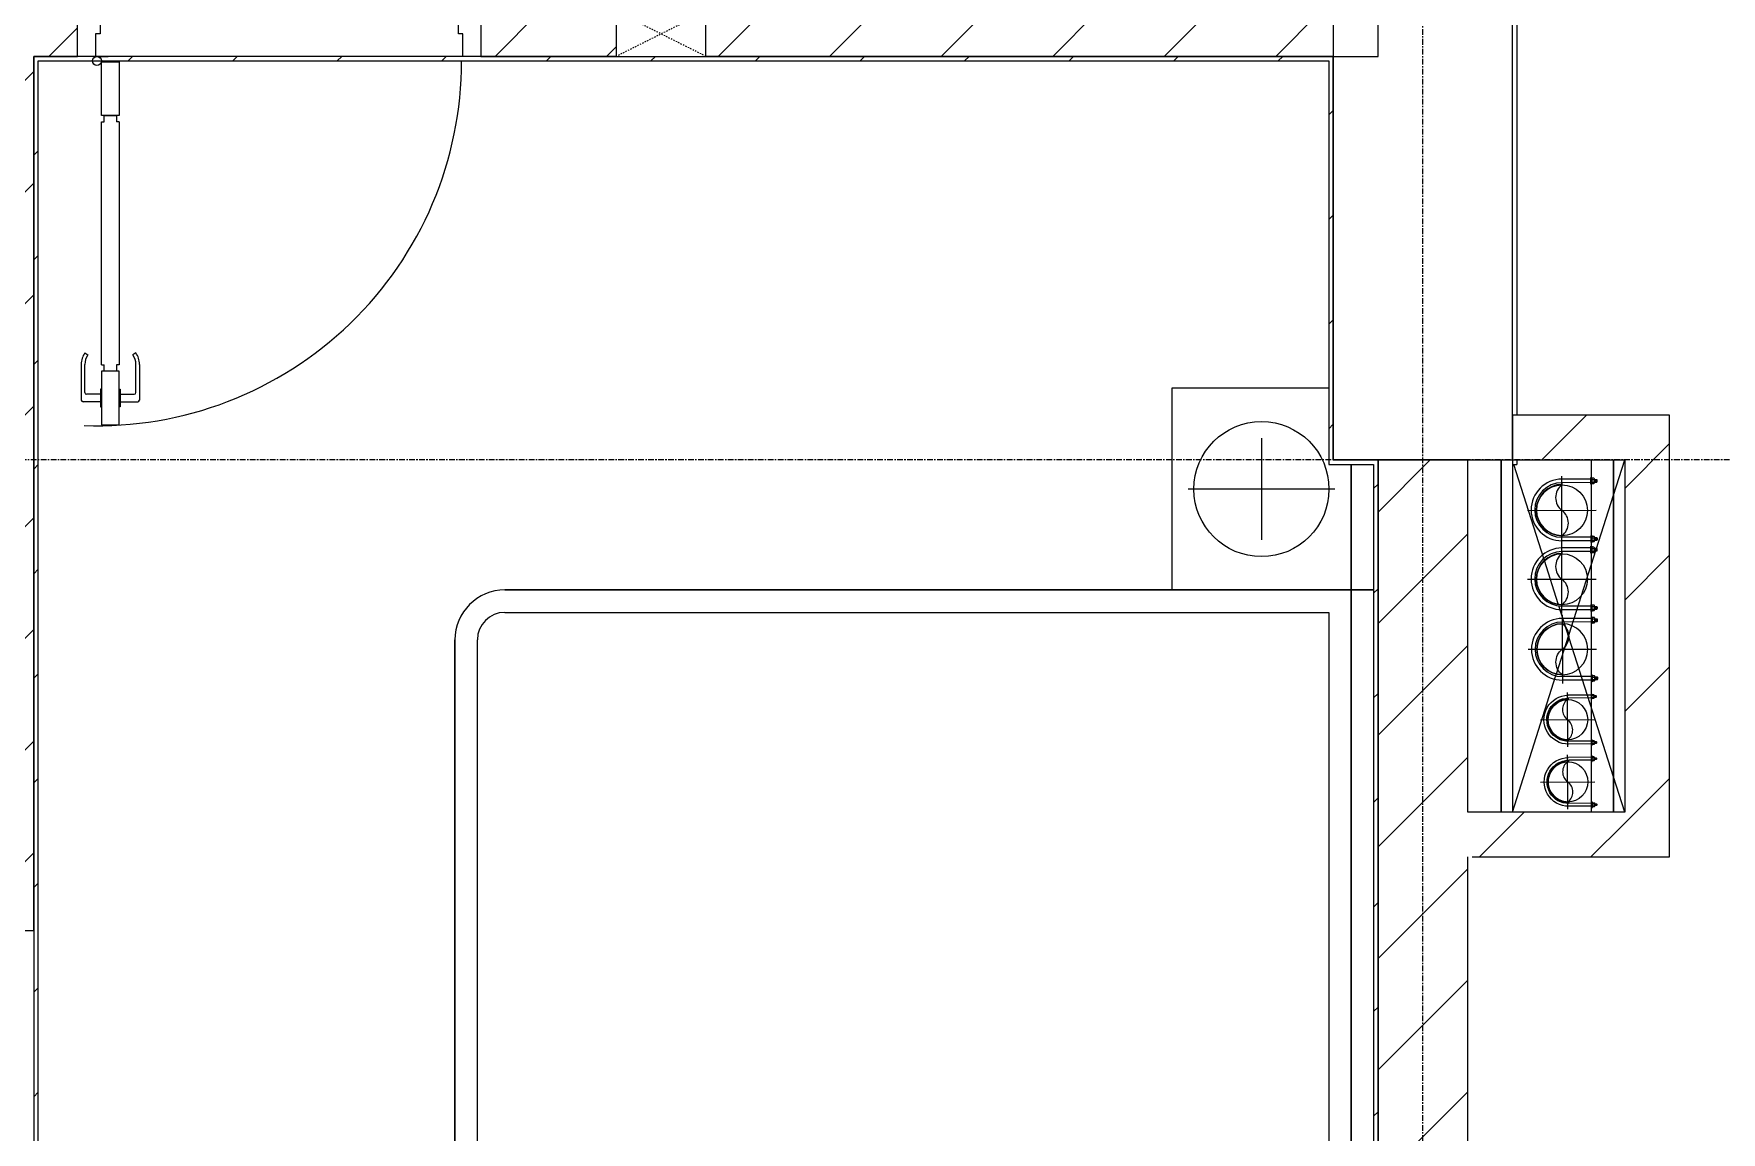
# Model space of a CAD drawing. Header units: millimetres. Extents: x 5357 to 201988, y -16345 to 109895.
# Drawn here: x 96853 to 100618, y 37737 to 40187 of the extents above; entities that cross this region are included whole.
import ezdxf

# ---------------------------------------------------------------- set-up
doc = ezdxf.new("R2010")
doc.units = ezdxf.units.MM
for name, pattern in [('Dash', [6, 3, -3]), ('Grid Line', [22.225, 12.7, -3.175, 3.175, -3.175]), ('IMPORT-CENTER _3_', [10.16, 6.35, -1.27, 1.27, -1.27])]:
    doc.linetypes.add(name, pattern=pattern)
for name, color, linetype, lineweight in [('0-1', 7, 'Continuous', 5), ('0-2', 53, 'Continuous', 9), ('0-3', 10, 'Continuous', 9), ('A-DETL-GENF-1', 53, 'Continuous', 9), ('A-DOOR-1', 53, 'Continuous', 9), ('A-FLOR', 192, 'Continuous', 9), ('A-FLOR-1', 10, 'Continuous', 9), ('A-FLOR-2', 53, 'Continuous', 9), ('A-WALL', 113, 'Continuous', 9), ('A-WALL-1', 9, 'Continuous', 18), ('A-WALL-4', 113, 'Continuous', 18), ('A-WALL-PATT-1', 10, 'Continuous', 9), ('A-WALL-PATT-2', 53, 'Continuous', 9), ('A-WALL-PATT-3', 111, 'Continuous', 9), ('G-IMPT', 8, 'Continuous', 9), ('G-IMPT-2', 8, 'IMPORT-CENTER _3_', 9), ('I-FURN-1', 53, 'Continuous', 9), ('I-WALL-1', 9, 'Continuous', 18), ('M-EQPM', 50, 'Continuous', 9), ('S-COLS-2', 9, 'Continuous', 18), ('S-COLS-4', 53, 'Continuous', 9), ('S-COLS-HDLN-1', 53, 'Dash', 9), ('S-GRID-1', 1, 'Grid Line', 9)]:
    doc.layers.add(name, color=color, linetype=linetype, lineweight=lineweight)
pattern_1 = [(45, (0, 0), (-116.67262, 116.67262), [])]
pattern_2 = [(45, (0, 0), (-124.4508, 124.4508), [])]

# ---------------------------------------------------------------- blocks, each defined once
blk = doc.blocks.new('NCV_TKTC_KET CAU_rvt-1-TKCS_MB SÂN ĐƯỜNG NỘI BỘ')
at = {"layer": 'A-FLOR-1'}
for p, q in [((100127.6, 39236.9), (100127.6, 38451.1)), ((100127.6, 38451.1), (100127.6, 39236.9)), ((100378, 38451.1), (100378, 39236.9))]:
    blk.add_line(p, q, dxfattribs=at)
at = {"layer": 'A-FLOR-2'}
blk.add_line((100378, 39236.9), (100378, 38451.1), dxfattribs=at)
at = {"layer": 'S-COLS-2'}
for p, q in [((99752.6, 40536.9), (99752.6, 39236.9)), ((100152.6, 39236.9), (100152.6, 40536.9)), ((99752.6, 39236.9), (100152.6, 39236.9))]:
    blk.add_line(p, q, dxfattribs=at)
blk = doc.blocks.new('DOOR_CW_01 CANH MO-PANEL KINH - DIW_01-900x2200-CỬA GỖ VÂN LAMINATE-553375-TKCS_MB SÂN ĐƯỜNG NỘI BỘ')
at = {"layer": 'A-DETL-GENF-1'}
for p, q in [((-397, -182), (-397, -62)), ((-397, -62), (-357, -62)), ((-357, -62), (-357, -182)), ((-357, -182), (-397, -182)), ((-391, -196), (-391, -182)), ((-391, -182), (-363, -182)), ((-363, -182), (-363, -196)), ((-397, -196), (-391, -196)), ((-397, -738), (-397, -196)), ((-357, -196), (-363, -196)), ((-357, -196), (-357, -738)), ((-433.9, -711.2), (-427.3, -715.8)), ((-320.1, -711.2), (-326.7, -715.8)), ((-442, -737), (-442, -816.5)), ((-434, -799.5), (-434, -737)), ((-397, -738), (-391, -738)), ((-357, -752), (-397, -752)), ((-397, -752), (-397, -872)), ((-391, -752), (-391, -738)), ((-363, -752), (-391, -752)), ((-357, -738), (-363, -738)), ((-363, -738), (-363, -752)), ((-357, -872), (-357, -752)), ((-320, -799.5), (-320, -737)), ((-312, -737), (-312, -816.5)), ((-399, -820.5), (-438, -820.5)), ((-399, -803.5), (-430, -803.5)), ((-399, -792.2), (-399, -831.8)), ((-397, -792.2), (-399, -792.2)), ((-397, -792.2), (-397, -831.8)), ((-357, -792.2), (-357, -831.8)), ((-357, -792.2), (-355, -792.2)), ((-355, -792.2), (-355, -831.8)), ((-355, -803.5), (-324, -803.5)), ((-355, -820.5), (-316, -820.5)), ((-399, -831.8), (-397, -831.8)), ((-355, -831.8), (-357, -831.8)), ((-397, -872), (-357, -872))]:
    blk.add_line(p, q, dxfattribs=at)
blk.add_circle((-407, -60), 10, dxfattribs=at)
for centre, radius, start, end in [((-407, -60), 814, 268, 0), ((-397, -737), 45, 145, 180), ((-357, -737), 45, 360, 35), ((-397, -737), 37, 145, 180), ((-357, -737), 37, 0, 35), ((-438, -816.5), 4, 180, 270), ((-430, -799.5), 4, 180, 270), ((-324, -799.5), 4, 270, 0), ((-316, -816.5), 4, 270, 0)]:
    blk.add_arc(centre, radius, start, end, dxfattribs=at)
at = {"layer": 'A-DOOR-1'}
for p, q in [((-450, -50), (-450, 50)), ((-450, 50), (-400, 50)), ((-400, 50), (-400, 0)), ((400, 0), (400, 50)), ((400, 50), (450, 50)), ((450, 50), (450, -50)), ((-410, 0), (-410, -50)), ((-400, 0), (-410, 0)), ((410, 0), (400, 0)), ((410, -50), (410, 0)), ((-410, -50), (-450, -50)), ((-407, -50), (-382, -50)), ((450, -50), (410, -50))]:
    blk.add_line(p, q, dxfattribs=at)
blk = doc.blocks.new('GIUONG NGU-2TAB-1600x2000 - GIUONG NGU-2TAB-1600x2000-V242-TKCS_MB SÂN ĐƯỜNG NỘI BỘ')
at = {"layer": 'I-FURN-1'}
for p, q in [((458.5, -50), (458.5, 0)), ((458.5, 0), (458.5, -50)), ((458.5, -50), (178.3, -50)), ((178.3, -50), (458.5, -50)), ((458.5, -50), (178.3, -50)), ((458.5, -450.3), (458.5, -50)), ((2108.2, -50), (458.5, -50)), ((458.5, -50), (458.5, -1938.9)), ((458.5, -50), (2108.2, -50)), ((458.5, -1938.9), (458.5, -50)), ((458.5, -450.3), (458.5, -50)), ((458.5, -50), (2108.2, -50)), ((8.5, -100), (8.5, -450.3)), ((8.5, -100), (8.5, -450.3)), ((233.5, -86.8), (233.5, -413.5)), ((508.5, -100), (2058.2, -100)), ((508.5, -1938.9), (508.5, -100)), ((120.2, -250.2), (346.8, -250.2)), ((8.5, -450.3), (458.5, -450.3)), ((8.5, -450.3), (458.5, -450.3)), ((1997.1, -2000), (569.6, -2000)), ((569.6, -2050), (1997.1, -2050)), ((1997.1, -2050), (569.6, -2050))]:
    blk.add_line(p, q, dxfattribs=at)
blk.add_circle((233.5, -250.2), 150.7, dxfattribs=at)
for radius in [111.1, 111.1, 61.1]:
    blk.add_arc((569.6, -1938.9), radius, 180, 270, dxfattribs=at)
blk = doc.blocks.new('G1_SOF - BO TRU - 100x200-V106-TKCS_MB SÂN ĐƯỜNG NỘI BỘ')
at = {"layer": 'S-COLS-2'}
for p, q in [((50, 100), (-50, 100)), ((-50, 100), (-50, -100)), ((50, -100), (50, 100)), ((-50, -100), (50, -100))]:
    blk.add_line(p, q, dxfattribs=at)
at = {"layer": 'S-COLS-HDLN-1'}
for p, q in [((50, 100), (-50, -100)), ((-50, 100), (50, -100))]:
    blk.add_line(p, q, dxfattribs=at)
blk = doc.blocks.new('NCV_TKTC_TANG 1_rvt-1-TKCS_MB SÂN ĐƯỜNG NỘI BỘ')
at = {"layer": 'A-WALL-PATT-1'}
h = blk.add_hatch(dxfattribs=at)
h.set_pattern_fill('FP_1', color=256, style=0, pattern_type=2)
h.set_pattern_definition(pattern_2)
h.paths.add_polyline_path([(96751.7, 40136.9), (96752.6, 40136.9), (96950.5, 40136.9), (96950.5, 40236.9), (96650.9, 40236.9), (96652.1, 40137.8), (96742.6, 40136.9)])
h.paths.add_polyline_path([(99752.6, 40136.9), (99752.6, 40236.9), (98352.6, 40235.6), (98352.6, 40136.9), (98652.6, 40136.9)])
h.paths.add_polyline_path([(97955.4, 40136.9), (98152.6, 40136.9), (98152.6, 40236.9), (97850.5, 40236.9), (97850.5, 40136.9)])
h.paths.add_polyline_path([(95052.6, 40136.9), (95850.9, 40136.9), (95850.9, 40236.9), (95052.6, 40236.9), (95052.6, 40148.1)])
h = blk.add_hatch(dxfattribs=at)
h.set_pattern_fill('FP_1', color=256, style=0, pattern_type=2)
h.set_pattern_definition(pattern_2)
h.paths.add_polyline_path([(96752.6, 38186.9), (96852.6, 38186.9), (96852.6, 40136.9), (96752.6, 40136.9), (96752.6, 38295.5)])
at = {"layer": 'A-WALL-PATT-2'}
h = blk.add_hatch(dxfattribs=at)
h.set_pattern_fill('FP_2', color=256, style=0, pattern_type=2)
h.set_pattern_definition(pattern_1)
h.paths.add_polyline_path([(96852.9, 35737.4), (96862.6, 35737.4), (96862.6, 40136.9), (96852.6, 40136.9), (96852.6, 35737.4)])
h = blk.add_hatch(dxfattribs=at)
h.set_pattern_fill('FP_2', color=256, style=0, pattern_type=2)
h.set_pattern_definition(pattern_1)
h.paths.add_polyline_path([(99742.6, 40126.9), (99752.6, 40126.9), (99752.6, 40136.9), (96862.6, 40136.9), (96862.6, 40126.9), (98560.6, 40126.9)])
h = blk.add_hatch(dxfattribs=at)
h.set_pattern_fill('FP_2', color=256, style=0, pattern_type=2)
h.set_pattern_definition(pattern_1)
h.paths.add_polyline_path([(99744.3, 39226.9), (99752.6, 39226.9), (99752.6, 40126.9), (99742.6, 40126.9), (99742.6, 39226.9)])
h = blk.add_hatch(dxfattribs=at)
h.set_pattern_fill('FP_2', color=256, style=0, pattern_type=2)
h.set_pattern_definition(pattern_1)
h.paths.add_polyline_path([(99852.3, 35746.9), (99852.6, 35746.9), (99852.6, 39226.9), (99842.6, 39226.9), (99842.6, 35746.9)])
at = {"layer": 'A-WALL-1'}
for p, q in [((99852.6, 40136.9), (99852.6, 40236.9)), ((96852.6, 40136.9), (96950.5, 40136.9)), ((96852.6, 38186.9), (96852.6, 40136.9)), ((97850.5, 40136.9), (98152.6, 40136.9)), ((98352.6, 40136.9), (99852.6, 40136.9)), ((96752.6, 38186.9), (96852.6, 38186.9))]:
    blk.add_line(p, q, dxfattribs=at)
at = {"layer": 'I-WALL-1'}
for p, q in [((96852.6, 40136.9), (96852.6, 36636.9)), ((96862.6, 40136.9), (96852.6, 40136.9)), ((96950.5, 40136.9), (96862.6, 40136.9)), ((96862.6, 35746.9), (96862.6, 40126.9)), ((96862.6, 40126.9), (99742.6, 40126.9)), ((97810.5, 40136.9), (96990.5, 40136.9)), ((98152.6, 40136.9), (97850.5, 40136.9)), ((99752.6, 40136.9), (98352.6, 40136.9)), ((99742.6, 40126.9), (99742.6, 39226.9)), ((99752.6, 40126.9), (99752.6, 40136.9)), ((99752.6, 39236.9), (99752.6, 40126.9)), ((99742.6, 39226.9), (99752.6, 39226.9)), ((99852.6, 39236.9), (99752.6, 39236.9)), ((99752.6, 39226.9), (99842.6, 39226.9)), ((99842.6, 39226.9), (99842.6, 35746.9)), ((99852.6, 39226.9), (99852.6, 39236.9)), ((99852.6, 35746.9), (99852.6, 39226.9))]:
    blk.add_line(p, q, dxfattribs=at)
at = {"layer": 'A-DOOR-1'}
blk.add_blockref('DOOR_CW_01 CANH MO-PANEL KINH - DIW_01-900x2200-CỬA GỖ VÂN LAMINATE-553375-TKCS_MB SÂN ĐƯỜNG NỘI BỘ', (97400.5, 40186.9), dxfattribs=at)
at = {"layer": 'I-FURN-1', "rotation": 270.0000000000005}
blk.add_blockref('GIUONG NGU-2TAB-1600x2000 - GIUONG NGU-2TAB-1600x2000-V242-TKCS_MB SÂN ĐƯỜNG NỘI BỘ', (99842.6, 39405.2), dxfattribs=at)
at = {"layer": 'S-COLS-4', "rotation": 269.9999999999993}
blk.add_blockref('G1_SOF - BO TRU - 100x200-V106-TKCS_MB SÂN ĐƯỜNG NỘI BỘ', (98252.6, 40186.9), dxfattribs=at)
blk = doc.blocks.new('TKTC_XREF_251221_MB TANG 1 - TKTC_XREF_260130_MB TANG 1_dwg_CUM U_DN100-4202115-TKCS_MB SÂN ĐƯỜNG NỘI BỘ')
at = {"layer": 'G-IMPT'}
for p, q in [((-79.1, 66.6), (-79.1, 63.4)), ((-76.6, 66.6), (-76.6, 63.4)), ((-74.6, 66.6), (-74.6, 63.4)), ((-72.7, 69.3), (-72.7, 60.7)), ((-66.9, 67.9), (-71.7, 67.9)), ((-66.9, 62.1), (-71.7, 62.1)), ((-65, 69), (0, 69)), ((-79.1, -63.4), (-79.1, -66.6)), ((-76.6, -63.4), (-76.6, -66.6)), ((-74.6, -63.4), (-74.6, -66.6)), ((-72.7, -60.7), (-72.7, -69.3)), ((-66.9, -62.1), (-71.7, -62.1)), ((-66.9, -67.9), (-71.7, -67.9)), ((-65, -69), (0, -69))]:
    blk.add_line(p, q, dxfattribs=at)
at = {"layer": 'G-IMPT', "flags": 128}
for points in [[(-72.7, 67.6), (-78.1, 67.6), (-78.1, 62.4), (-72.7, 62.4)], [(-71.7, 59.2), (-66.9, 59.2), (-66.9, 70.8), (-71.7, 70.8)], [(-66.9, 70.8), (-66.9, 72.7), (-65, 72.7), (-65, 57.3), (-66.9, 57.3), (-66.9, 59.2)], [(-65, 61), (0, 61), (0, 57)], [(-72.7, -62.4), (-78.1, -62.4), (-78.1, -67.6), (-72.7, -67.6)], [(-71.7, -70.8), (-66.9, -70.8), (-66.9, -59.2), (-71.7, -59.2)], [(-66.9, -59.2), (-66.9, -57.3), (-65, -57.3), (-65, -72.7), (-66.9, -72.7), (-66.9, -70.8)], [(-65, -61), (0, -61), (0, -57)]]:
    blk.add_lwpolyline(points, dxfattribs=at)
at = {"layer": 'G-IMPT'}
for centre, radius, start, end in [((-78.1, 66.6), 0.96, 90, 180), ((-78.1, 63.4), 0.96, 180, 270), ((-71.1, 69.3), 1.56, 112.6199, 247.3801), ((-67.9, 65), 4.8, 143.1301, 216.8699), ((-71.1, 60.7), 1.56, 112.6199, 247.3801), ((0, 0), 69, 270, 90), ((0, 0), 61, 270, 90), ((0, 0), 57, 270, 90), ((-78.1, -63.4), 0.96, 90, 180), ((-78.1, -66.6), 0.96, 180, 270), ((-71.1, -60.7), 1.56, 112.6199, 247.3801), ((-67.9, -65), 4.8, 143.1301, 216.8699), ((-71.1, -69.3), 1.56, 112.6199, 247.3801)]:
    blk.add_arc(centre, radius, start, end, dxfattribs=at)
blk = doc.blocks.new('TKTC_XREF_251221_MB TANG 1 - TKTC_XREF_260130_MB TANG 1_dwg_$cc-4202117-TKCS_MB SÂN ĐƯỜNG NỘI BỘ')
at = {"layer": 'G-IMPT'}
blk.add_circle((0, 0), 0.5, dxfattribs=at)
for centre, radius, start, end in [((0, 0), 0.5, 90, 270), ((0.188, 0.25), 0.313, 126.8699, 233.1301), ((-0.188, -0.25), 0.313, 306.8699, 53.1301)]:
    blk.add_arc(centre, radius, start, end, dxfattribs=at)
at = {"layer": 'G-IMPT-2'}
for p, q in [((0, -0.673), (0, 0.673)), ((-0.673, 0), (0.673, 0))]:
    blk.add_line(p, q, dxfattribs=at)
blk = doc.blocks.new('TKTC_XREF_251221_MB TANG 1 - TKTC_XREF_260130_MB TANG 1_dwg_$cc-V266-TKCS_MB SÂN ĐƯỜNG NỘI BỘ')
at = {"layer": 'G-IMPT'}
blk.add_circle((0, 0), 0.5, dxfattribs=at)
for centre, radius, start, end in [((0, 0), 0.5, 90, 270), ((0.188, 0.25), 0.313, 126.8699, 233.1301), ((-0.188, -0.25), 0.313, 306.8699, 53.1301)]:
    blk.add_arc(centre, radius, start, end, dxfattribs=at)
at = {"layer": 'G-IMPT-2'}
for p, q in [((0, -0.673), (0, 0.673)), ((-0.673, 0), (0.673, 0))]:
    blk.add_line(p, q, dxfattribs=at)
blk = doc.blocks.new('TKTC_XREF_251221_MB TANG 1 - TKTC_XREF_260130_MB TANG 1_dwg_CUM U_DN100-4202112-TKCS_MB SÂN ĐƯỜNG NỘI BỘ')
at = {"layer": 'G-IMPT'}
for p, q in [((-79.1, 66.6), (-79.1, 63.4)), ((-76.6, 66.6), (-76.6, 63.4)), ((-74.6, 66.6), (-74.6, 63.4)), ((-72.7, 69.3), (-72.7, 60.7)), ((-66.9, 67.9), (-71.7, 67.9)), ((-66.9, 62.1), (-71.7, 62.1)), ((-65, 69), (0, 69)), ((-79.1, -63.4), (-79.1, -66.6)), ((-76.6, -63.4), (-76.6, -66.6)), ((-74.6, -63.4), (-74.6, -66.6)), ((-72.7, -60.7), (-72.7, -69.3)), ((-66.9, -62.1), (-71.7, -62.1)), ((-66.9, -67.9), (-71.7, -67.9)), ((-65, -69), (0, -69))]:
    blk.add_line(p, q, dxfattribs=at)
at = {"layer": 'G-IMPT', "flags": 128}
for points in [[(-72.7, 67.6), (-78.1, 67.6), (-78.1, 62.4), (-72.7, 62.4)], [(-71.7, 59.2), (-66.9, 59.2), (-66.9, 70.8), (-71.7, 70.8)], [(-66.9, 70.8), (-66.9, 72.7), (-65, 72.7), (-65, 57.3), (-66.9, 57.3), (-66.9, 59.2)], [(-65, 61), (0, 61), (0, 57)], [(-72.7, -62.4), (-78.1, -62.4), (-78.1, -67.6), (-72.7, -67.6)], [(-71.7, -70.8), (-66.9, -70.8), (-66.9, -59.2), (-71.7, -59.2)], [(-66.9, -59.2), (-66.9, -57.3), (-65, -57.3), (-65, -72.7), (-66.9, -72.7), (-66.9, -70.8)], [(-65, -61), (0, -61), (0, -57)]]:
    blk.add_lwpolyline(points, dxfattribs=at)
at = {"layer": 'G-IMPT'}
for centre, radius, start, end in [((-78.1, 66.6), 0.96, 90, 180), ((-78.1, 63.4), 0.96, 180, 270), ((-71.1, 69.3), 1.56, 112.6199, 247.3801), ((-67.9, 65), 4.8, 143.1301, 216.8699), ((-71.1, 60.7), 1.56, 112.6199, 247.3801), ((0, 0), 69, 270, 90), ((0, 0), 61, 270, 90), ((0, 0), 57, 270, 90), ((-78.1, -63.4), 0.96, 90, 180), ((-78.1, -66.6), 0.96, 180, 270), ((-71.1, -60.7), 1.56, 112.6199, 247.3801), ((-67.9, -65), 4.8, 143.1301, 216.8699), ((-71.1, -69.3), 1.56, 112.6199, 247.3801)]:
    blk.add_arc(centre, radius, start, end, dxfattribs=at)
blk = doc.blocks.new('TKTC_XREF_251221_MB TANG 1 - TKTC_XREF_260130_MB TANG 1_dwg_$cc-4202114-TKCS_MB SÂN ĐƯỜNG NỘI BỘ')
at = {"layer": 'G-IMPT'}
blk.add_circle((0, 0), 0.5, dxfattribs=at)
for centre, radius, start, end in [((0, 0), 0.5, 90, 270), ((0.188, 0.25), 0.313, 126.8699, 233.1301), ((-0.188, -0.25), 0.313, 306.8699, 53.1301)]:
    blk.add_arc(centre, radius, start, end, dxfattribs=at)
at = {"layer": 'G-IMPT-2'}
for p, q in [((0, -0.673), (0, 0.673)), ((-0.673, 0), (0.673, 0))]:
    blk.add_line(p, q, dxfattribs=at)
blk = doc.blocks.new('TKTC_XREF_251221_MB TANG 1 - TKTC_XREF_260130_MB TANG 1_dwg_$cc-4202118-TKCS_MB SÂN ĐƯỜNG NỘI BỘ')
at = {"layer": 'G-IMPT'}
blk.add_circle((0, 0), 0.5, dxfattribs=at)
for centre, radius, start, end in [((0, 0), 0.5, 90, 270), ((0.188, 0.25), 0.313, 126.8699, 233.1301), ((-0.188, -0.25), 0.313, 306.8699, 53.1301)]:
    blk.add_arc(centre, radius, start, end, dxfattribs=at)
at = {"layer": 'G-IMPT-2'}
for p, q in [((0, -0.673), (0, 0.673)), ((-0.673, 0), (0.673, 0))]:
    blk.add_line(p, q, dxfattribs=at)
blk = doc.blocks.new('TKTC_XREF_251221_MB TANG 1 - TKTC_XREF_260130_MB TANG 1_dwg_$cc-V368-TKCS_MB SÂN ĐƯỜNG NỘI BỘ')
at = {"layer": 'G-IMPT'}
blk.add_circle((0, 0), 0.5, dxfattribs=at)
for centre, radius, start, end in [((0, 0), 0.5, 90, 270), ((0.188, 0.25), 0.313, 126.8699, 233.1301), ((-0.188, -0.25), 0.313, 306.8699, 53.1301)]:
    blk.add_arc(centre, radius, start, end, dxfattribs=at)
at = {"layer": 'G-IMPT-2'}
for p, q in [((0, -0.673), (0, 0.673)), ((-0.673, 0), (0.673, 0))]:
    blk.add_line(p, q, dxfattribs=at)
blk = doc.blocks.new('TKTC_XREF_251221_MB TANG 1 - TKTC_XREF_260130_MB TANG 1_dwg-4202109-TKCS_MB SÂN ĐƯỜNG NỘI BỘ')
at = {"layer": 'G-IMPT'}
blk.add_line((-102773.7, -362109.7), (-102773.7, -362895.4), dxfattribs=at)
at = {"layer": 'G-IMPT', "flags": 128}
blk.add_lwpolyline([(-102772.8, -362895.4), (-102822.8, -362895.1), (-102822.8, -362109.7)], dxfattribs=at)
for name, p, xscale, yscale, zscale, rotation in [('TKTC_XREF_251221_MB TANG 1 - TKTC_XREF_260130_MB TANG 1_dwg_$cc-V368-TKCS_MB SÂN ĐƯỜNG NỘI BỘ', (-102888.7, -362222.3), 113.7150000000092, 113.7150000000092, 113.7150000000092, 0.04476088158440977), ('TKTC_XREF_251221_MB TANG 1 - TKTC_XREF_260130_MB TANG 1_dwg_CUM U_DN100-4202112-TKCS_MB SÂN ĐƯỜNG NỘI BỘ', (-102888.7, -362221.4), 0.9975000000000005, 0.9975000000000005, 0.9975000000000005, 180.0467435561312), ('TKTC_XREF_251221_MB TANG 1 - TKTC_XREF_260130_MB TANG 1_dwg_$cc-4202114-TKCS_MB SÂN ĐƯỜNG NỘI BỘ', (-102888.7, -362375.9), 113.7150000000092, 113.7150000000092, 113.7150000000092, 0.04476088158440977), ('TKTC_XREF_251221_MB TANG 1 - TKTC_XREF_260130_MB TANG 1_dwg_CUM U_DN100-4202112-TKCS_MB SÂN ĐƯỜNG NỘI BỘ', (-102888.7, -362375.1), 0.9975000000000005, 0.9975000000000005, 0.9975000000000005, 180.0467435561312), ('TKTC_XREF_251221_MB TANG 1 - TKTC_XREF_260130_MB TANG 1_dwg_CUM U_DN100-4202112-TKCS_MB SÂN ĐƯỜNG NỘI BỘ', (-102887.9, -362532.2), 0.9974999999999966, 0.9974999999999966, 0.9974999999999966, 180.0467435564899), ('TKTC_XREF_251221_MB TANG 1 - TKTC_XREF_260130_MB TANG 1_dwg_$cc-4202118-TKCS_MB SÂN ĐƯỜNG NỘI BỘ', (-102876.2, -362689.3), 90.0000000000512, 90.0000000000512, 90.0000000000512, 0.419778997776333), ('TKTC_XREF_251221_MB TANG 1 - TKTC_XREF_260130_MB TANG 1_dwg_$cc-4202117-TKCS_MB SÂN ĐƯỜNG NỘI BỘ', (-102875.8, -362828), 90.0000000000512, 90.0000000000512, 90.0000000000512, 0.419778997776333)]:
    blk.add_blockref(name, p, dxfattribs=dict(xscale=xscale, yscale=yscale, zscale=zscale, rotation=rotation))
at = {"extrusion": (0, 0, -1)}
for name, p, xscale, yscale, zscale, rotation in [('TKTC_XREF_251221_MB TANG 1 - TKTC_XREF_260130_MB TANG 1_dwg_$cc-V266-TKCS_MB SÂN ĐƯỜNG NỘI BỘ', (102887.9, -362532.2), 113.7150000000092, 113.7150000000092, -113.7150000000092, 179.9532564459116), ('TKTC_XREF_251221_MB TANG 1 - TKTC_XREF_260130_MB TANG 1_dwg_CUM U_DN100-4202115-TKCS_MB SÂN ĐƯỜNG NỘI BỘ', (102874.3, -362689.3), 0.7894736842105242, 0.7894736842105242, -0.7894736842105241, 359.5802210006287), ('TKTC_XREF_251221_MB TANG 1 - TKTC_XREF_260130_MB TANG 1_dwg_CUM U_DN100-4202115-TKCS_MB SÂN ĐƯỜNG NỘI BỘ', (102873.9, -362828), 0.7894736842105242, 0.7894736842105242, -0.7894736842105241, 359.5802210006287)]:
    blk.add_blockref(name, p, dxfattribs=dict(at, xscale=xscale, yscale=yscale, zscale=zscale, rotation=rotation))
blk = doc.blocks.new('TKTC_XREF_251221_MB TANG 1 - TKTC_XREF_251221_MB TANG 1-2038492-TKCS_MB SÂN ĐƯỜNG NỘI BỘ')
blk.add_blockref('TKTC_XREF_251221_MB TANG 1 - TKTC_XREF_260130_MB TANG 1_dwg-4202109-TKCS_MB SÂN ĐƯỜNG NỘI BỘ', (169499.1, 384109.7))

msp = doc.modelspace()

# ---------------------------------------------------------------- hatches: boundary and pattern name
at = {"layer": 'A-WALL-PATT-3'}
h = msp.add_hatch(dxfattribs=at)
h.set_pattern_fill('FP_1', color=256, style=0, pattern_type=2)
h.set_pattern_definition(pattern_2)
h.paths.add_polyline_path([(100376.3, 39236.9), (100403, 39236.9), (100403, 39336.9), (100152.6, 39336.9), (100152.6, 39236.9), (100181.5, 39236.9)])
h = msp.add_hatch(dxfattribs=at)
h.set_pattern_fill('FP_1', color=256, style=0, pattern_type=2)
h.set_pattern_definition(pattern_2)
h.paths.add_polyline_path([(100488, 38351.1), (100503, 38351.1), (100503, 39336.9), (100403, 39336.9), (100403, 38351.1), (100466.1, 38351.1)])
h = msp.add_hatch(dxfattribs=at)
h.set_pattern_fill('FP_1', color=256, style=0, pattern_type=2)
h.set_pattern_definition(pattern_2)
h.paths.add_polyline_path([(100052.6, 35737.4), (100052.6, 39236.9), (99852.6, 39236.9), (99852.6, 35737.4)])
h = msp.add_hatch(dxfattribs=at)
h.set_pattern_fill('FP_1', color=256, style=0, pattern_type=2)
h.set_pattern_definition(pattern_2)
h.paths.add_polyline_path([(100148.9, 38351.1), (100403, 38351.1), (100403, 38451.1), (100052.6, 38451.1), (100052.6, 38351.1), (100127.6, 38351.1)])

# ---------------------------------------------------------------- linework, layer by layer
at = {"layer": '0-2'}
for p, q in [((100222.7, 39016.8), (100155.8, 39226.9)), ((100250.8, 38759.3), (100378, 39158.5)), ((100224, 39012.8), (100223, 39015.9)), ((100254.9, 38915.8), (100224, 39012.8)), ((100378, 38529.6), (100256.2, 38911.6)), ((100152.6, 38451.1), (100249.7, 38755.8)), ((100249.7, 38755.8), (100250.8, 38759.3))]:
    msp.add_line(p, q, dxfattribs=at)
at = {"layer": '0-3'}
for p, q in [((100378, 39158.5), (100403, 39236.9)), ((100403, 38451.1), (100378, 38529.6))]:
    msp.add_line(p, q, dxfattribs=at)
at = {"layer": 'A-FLOR'}
msp.add_line((100152.6, 39236.9), (100152.6, 38451.1), dxfattribs=at)
at = {"layer": 'A-WALL'}
for p, q in [((100162.6, 40536.9), (100162.6, 39336.9)), ((100503, 39336.9), (100152.6, 39336.9)), ((100503, 38351.1), (100503, 39336.9)), ((100152.6, 39226.9), (100162.6, 39226.9)), ((100162.6, 39236.9), (100162.6, 39226.9)), ((100062.6, 38351.1), (100488, 38351.1))]:
    msp.add_line(p, q, dxfattribs=at)
at = {"layer": 'A-WALL-4'}
for p, q in [((100152.6, 39336.9), (100152.6, 39236.9)), ((99852.6, 39236.9), (99852.6, 35737.4)), ((100052.6, 39236.9), (99852.6, 39236.9)), ((100052.6, 38451.1), (100052.6, 39236.9)), ((100152.6, 39236.9), (100403, 39236.9)), ((100403, 39236.9), (100403, 38451.1)), ((100403, 38451.1), (100052.6, 38451.1)), ((100052.6, 35747.4), (100052.6, 38351.1)), ((100488, 38351.1), (100503, 38351.1))]:
    msp.add_line(p, q, dxfattribs=at)
at = {"layer": 'S-GRID-1'}
for p, q in [((99952.6, 20960.6), (99952.6, 80482.7)), ((131551.8, 39236.9), (29351.8, 39236.9))]:
    msp.add_line(p, q, dxfattribs=at)

# ---------------------------------------------------------------- block references
at = {"layer": '0-1'}
for name in ['NCV_TKTC_KET CAU_rvt-1-TKCS_MB SÂN ĐƯỜNG NỘI BỘ', 'NCV_TKTC_TANG 1_rvt-1-TKCS_MB SÂN ĐƯỜNG NỘI BỘ']:
    msp.add_blockref(name, (0, 0), dxfattribs=at)
at = {"layer": 'M-EQPM'}
msp.add_blockref('TKTC_XREF_251221_MB TANG 1 - TKTC_XREF_251221_MB TANG 1-2038492-TKCS_MB SÂN ĐƯỜNG NỘI BỘ', (33652.6, 17236.9), dxfattribs=at)

doc.saveas('drawing.dxf')
